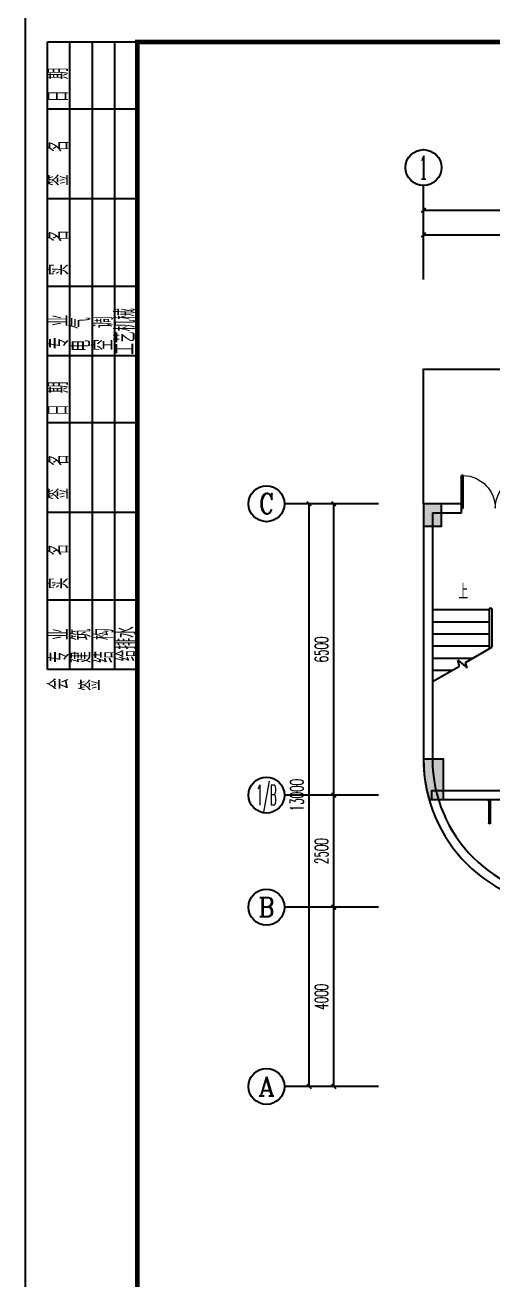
# Model space of a CAD drawing. Extents: x -1254782 to -617813, y -619975 to -323764.
# Drawn here: x -924923 to -914496, y -366247 to -338252 of the extents above; entities that cross this region are included whole.
import ezdxf
from ezdxf.enums import TextEntityAlignment as Align

# ---------------------------------------------------------------- set-up
doc = ezdxf.new("R2010")
doc.units = 0
doc.header["$LTSCALE"] = 1000
doc.header["$MEASUREMENT"] = 0
for name, color, linetype in [('4', 4, 'Continuous'), ('9', 9, 'Continuous'), ('A_EQPM_TACC(洁具)', 8, 'Continuous'), ('AXIS', 3, 'Continuous'), ('AXIS_TEXT', 7, 'Continuous'), ('DIM_SYMB', 3, 'Continuous'), ('PUB_TITLE', 4, 'Continuous'), ('STAIR', 2, 'Continuous'), ('WALL', 7, 'Continuous'), ('WINDOW', 4, 'Continuous'), ('框', 130, 'Continuous')]:
    doc.layers.add(name, color=color, linetype=linetype)
doc.styles.add('_TCH_AXIS', font='COMPLEX', dxfattribs={"bigfont": 'GBCBIG'})
doc.styles.add('_TCH_DIM', font='SIMPLEX.shx', dxfattribs={"width": 0.8, "bigfont": 'GBCBIG.shx'})
doc.styles.add('_TCH_DIM_T3', font='SIMPLEX.shx', dxfattribs={"width": 0.564706, "bigfont": 'GBCBIG.shx'})
doc.styles.add('COMPLEX', font='COMPLEX')
doc.dimstyles.new('_TCH_ARCH&&100', dxfattribs={"dimtxt": 297.5, "dimasz": 100, "dimexe": 250, "dimexo": 300, "dimgap": 126.25, "dimtad": 1, "dimdec": 0, "dimzin": 0, "dimdsep": 46, "dimtxsty": '_TCH_DIM_T3', "dimblk": 'ARCHTICK', "dimcen": 0.09, "dimclrt": 7, "dimazin": 2, "dimtfac": 1, "dimtdec": 0, "dimtix": 1, "dimtmove": 2, "dimatfit": 3, "dimfxl": 1, "dimtolj": 1, "dimtzin": 0, "dimarcsym": 0})

# ---------------------------------------------------------------- blocks, each defined once
blk = doc.blocks.new('A$C66D56BDA')
at = {"layer": '9'}
blk.add_hatch(color=256, dxfattribs=at).paths.add_polyline_path([(0, 100), (400, 100), (400, 600), (0, 600)])
h = blk.add_hatch(color=256, dxfattribs=at)
edge = h.paths.add_edge_path()
edge.add_line((125, -6000), (448, -6000))
edge.add_line((448, -6000), (448, -5100))
edge.add_line((448, -5100), (0, -5100))
edge.add_arc((3300, -5100), 3300, 180, 195.8266)
at = {"layer": 'WALL'}
blk.add_lwpolyline([(0, 100), (400, 100), (400, 600), (0, 600)], close=True, dxfattribs=at)
blk.add_lwpolyline([(125, -6000), (448, -6000), (448, -5100), (0, -5100, 0.069167), (125, -6000, -0.123047)], format="xyb", dxfattribs=at)
blk = doc.blocks.new('$lvtry$00000208')
at = {"color": 0, "ltscale": 100}
for p, q in [((200, -165, 0), (-200, -165, 0)), ((185, -192, 0), (-185, -192, 0))]:
    blk.add_line(p, q, dxfattribs=at)
at = {"elevation": 0}
blk.add_lwpolyline([(186, -199, -0.296302), (200, -165, 0.414214), (225, -140), (225, -25, 0.414214), (200, 0), (-200, 0, 0.414214), (-225, -25), (-225, -140, 0.413282), (-200, -165, -0.238932), (-185, -192), (-186, -208), (-186, -232), (-185, -282), (-184, -322), (-182, -348), (-180, -374), (-176, -409), (-172, -439), (-168, -459), (-163, -482), (-147, -538), (-129, -583, 0.10752), (-88, -643, 0.100512), (-43, -668), (0, -680), (35, -671), (67, -658), (94, -637), (115, -610), (132, -576), (145, -543), (159, -496), (177, -405), (179, -383), (182, -346), (185, -285)], format="xyb", close=True, dxfattribs=at)
blk.add_lwpolyline([(186, -202), (186, -199)], dxfattribs=at)
at = {"color": 0, "ltscale": 100}
for points in [[(-181, -191, 0), (-181, -230, 0), (-181, -261, 0), (-179, -322, 0), (-177, -353, 0), (-171, -414, 0), (-166, -444, 0), (-156, -490, 0), (-152, -505, 0), (-145, -528, 0), (-143, -535, 0), (-139, -546, 0), (-137, -550, 0), (-135, -558, 0), (-133, -562, 0), (-129, -573, 0), (-125, -580, 0), (-118, -594, 0), (-115, -601, 0), (-106, -614, 0), (-102, -620, 0), (-93, -632, 0), (-87, -637, 0), (-79, -644, 0), (-76, -646, 0), (-71, -650, 0), (-67, -652, 0), (-61, -655, 0), (-58, -657, 0), (-51, -660, 0), (-48, -661, 0), (-37, -665, 0), (-30, -667, 0), (-14, -671, 0), (-7, -673, 0), (1, -675, 0)], [(181, -191, 0), (181, -230, 0), (181, -261, 0), (179, -322, 0), (177, -353, 0), (171, -414, 0), (166, -444, 0), (156, -490, 0), (152, -505, 0), (145, -528, 0), (143, -535, 0), (139, -546, 0), (137, -550, 0), (135, -558, 0), (133, -562, 0), (129, -573, 0), (125, -580, 0), (118, -594, 0), (115, -601, 0), (106, -614, 0), (102, -620, 0), (93, -632, 0), (87, -637, 0), (79, -644, 0), (76, -646, 0), (71, -650, 0), (67, -652, 0), (61, -655, 0), (58, -657, 0), (51, -660, 0), (48, -661, 0), (37, -665, 0), (30, -667, 0), (14, -671, 0), (7, -673, 0), (-1, -675, 0)]]:
    blk.add_open_spline(points, degree=3, knots=[0, 0, 0, 0, 92.762674, 92.762674, 185.525347, 185.525347, 278.288021, 278.288021, 324.669358, 324.669358, 347.860026, 347.860026, 359.45536, 359.45536, 371.050694, 371.050694, 394.241363, 394.241363, 417.432031, 417.432031, 440.6227, 440.6227, 463.813368, 463.813368, 475.408702, 475.408702, 487.004036, 487.004036, 498.599371, 498.599371, 510.194705, 510.194705, 533.385373, 533.385373, 556.576042, 556.576042, 556.576042, 556.576042], dxfattribs=at)
at = {"color": 0}
for p in [(-129, -83, 0), (-1, -421, 0)]:
    blk.add_point(p, dxfattribs=at)
blk = doc.blocks.new('A$C28C46A41')
at = {"layer": 'A_EQPM_TACC(洁具)'}
for p, q in [((17, -25), (523, -25)), ((17, -55), (523, -55)), ((17, -988), (523, -988)), ((17, -1018), (523, -1018))]:
    blk.add_line(p, q, dxfattribs=at)
for points in [[(0, -8), (17, -8), (17, -72), (0, -72)], [(0, -970), (17, -970), (17, -1035), (0, -1035)]]:
    blk.add_lwpolyline(points, dxfattribs=at)
for centre in [(523, -40), (523, -1003)]:
    blk.add_arc(centre, 15, 270, 90.0004, dxfattribs=at)
at = {"layer": 'A_EQPM_TACC(洁具)', "xscale": -0.9000000000000001, "yscale": 0.9000000000000001, "zscale": 0.9000000000000005, "rotation": 90}
blk.add_blockref('$lvtry$00000208', (0, -502, 0), dxfattribs=at)
blk = doc.blocks.new('$DorLib2D$00000002')
for p, q in [((-0.5, 0), (-0.5, 0.4875)), ((-0.475, 0.4875), (-0.5, 0.4875)), ((-0.475, 0), (-0.475, 0.4875)), ((0.475, 0), (0.475, 0.4875)), ((0.475, 0.4875), (0.5, 0.4875)), ((0.5, 0), (0.5, 0.4875)), ((-0.5, 0), (-0.475, 0)), ((0.5, 0), (0.475, 0))]:
    blk.add_line(p, q)
at = {"lineweight": 13}
for centre, start, end in [((-0.4875, 0), 0, 88.53072), ((0.4875, 0), 91.46928, 180)]:
    blk.add_arc(centre, 0.4875, start, end, dxfattribs=at)
blk = doc.blocks.new('_ArchTick')
at = {"color": 0, "linetype": 'ByBlock', "const_width": 0.4}
blk.add_lwpolyline([(-0.5, -0.5), (0.5, 0.5)], dxfattribs=at)
blk = doc.blocks.new('*D189')
at = {"layer": 'AXIS', "color": 0, "lineweight": -2, "transparency": 16777216}
for p, q in [((3900, 25700), (3900, 27200)), ((34600, 25700), (34600, 27200)), ((3900, 26950), (34600, 26950))]:
    blk.add_line(p, q, dxfattribs=at)
at = {"layer": 'Defpoints', "color": 0, "transparency": 16777216}
for p in [(34600, 26950), (3900, 25400), (34600, 25400)]:
    blk.add_point(p, dxfattribs=at)
at = {"layer": 'AXIS', "color": 0, "lineweight": -2, "transparency": 16777216, "xscale": 100, "yscale": 100, "zscale": 100, "rotation": 180}
blk.add_blockref('_ArchTick', (3900, 26950), dxfattribs=at)
at = {"layer": 'AXIS', "color": 0, "lineweight": -2, "transparency": 16777216, "xscale": 100, "yscale": 100, "zscale": 100}
blk.add_blockref('_ArchTick', (34600, 26950), dxfattribs=at)
at = {"layer": 'AXIS', "color": 7, "transparency": 16777216, "insert": (19250, 27225), "char_height": 297.5, "attachment_point": 5, "style": '_TCH_DIM_T3'}
blk.add_mtext('\\A1;30700', dxfattribs=at)
blk = doc.blocks.new('*D190')
at = {"layer": 'AXIS', "color": 0, "lineweight": -2, "transparency": 16777216}
for p, q in [((3900, 25700), (3900, 26650)), ((10500, 25700), (10500, 26650)), ((3900, 26400), (10500, 26400))]:
    blk.add_line(p, q, dxfattribs=at)
at = {"layer": 'Defpoints', "color": 0, "transparency": 16777216}
for p in [(10500, 26400), (3900, 25400), (10500, 25400)]:
    blk.add_point(p, dxfattribs=at)
at = {"layer": 'AXIS', "color": 0, "lineweight": -2, "transparency": 16777216, "xscale": 100, "yscale": 100, "zscale": 100, "rotation": 180}
blk.add_blockref('_ArchTick', (3900, 26400), dxfattribs=at)
at = {"layer": 'AXIS', "color": 0, "lineweight": -2, "transparency": 16777216, "xscale": 100, "yscale": 100, "zscale": 100}
blk.add_blockref('_ArchTick', (10500, 26400), dxfattribs=at)
at = {"layer": 'AXIS', "color": 7, "transparency": 16777216, "insert": (7200, 26675), "char_height": 297.5, "attachment_point": 5, "style": '_TCH_DIM_T3'}
blk.add_mtext('\\A1;6600', dxfattribs=at)
blk = doc.blocks.new('_AXISO')
blk.add_circle((0, 0), 0.5)
at = {"layer": 'AXIS_TEXT', "style": 'COMPLEX', "width": 1.041667}
blk.add_attdef('A', text='', height=0.56, dxfattribs=at).set_placement((-0.25, -0.28), (0.25, -0.28), align=Align.FIT)
blk = doc.blocks.new('*D195')
at = {"layer": 'AXIS', "color": 0, "lineweight": -2, "transparency": 16777216}
for p, q in [((2600, 20400), (1100, 20400)), ((1350, 7400), (1350, 20400)), ((2600, 7400), (1100, 7400))]:
    blk.add_line(p, q, dxfattribs=at)
at = {"layer": 'Defpoints', "color": 0, "transparency": 16777216}
for p in [(1350, 20400), (2900, 20400), (2900, 7400)]:
    blk.add_point(p, dxfattribs=at)
at = {"layer": 'AXIS', "color": 0, "lineweight": -2, "transparency": 16777216, "xscale": 100, "yscale": 100, "zscale": 100}
for p, rotation in [((1350, 20400), 90), ((1350, 7400), 270)]:
    blk.add_blockref('_ArchTick', p, dxfattribs=dict(at, rotation=rotation))
at = {"layer": 'AXIS', "color": 7, "transparency": 16777216, "insert": (1075, 13900), "char_height": 297.5, "attachment_point": 5, "rotation": 90, "style": '_TCH_DIM_T3'}
blk.add_mtext('\\A1;13000', dxfattribs=at)
blk = doc.blocks.new('*D196')
at = {"layer": 'AXIS', "color": 0, "lineweight": -2, "transparency": 16777216}
for p, q in [((2600, 11400), (1650, 11400)), ((1900, 7400), (1900, 11400)), ((2600, 7400), (1650, 7400))]:
    blk.add_line(p, q, dxfattribs=at)
at = {"layer": 'Defpoints', "color": 0, "transparency": 16777216}
for p in [(1900, 11400), (2900, 11400), (2900, 7400)]:
    blk.add_point(p, dxfattribs=at)
at = {"layer": 'AXIS', "color": 0, "lineweight": -2, "transparency": 16777216, "xscale": 100, "yscale": 100, "zscale": 100}
for p, rotation in [((1900, 11400), 90), ((1900, 7400), 270)]:
    blk.add_blockref('_ArchTick', p, dxfattribs=dict(at, rotation=rotation))
at = {"layer": 'AXIS', "color": 7, "transparency": 16777216, "insert": (1625, 9400), "char_height": 297.5, "attachment_point": 5, "rotation": 90, "style": '_TCH_DIM_T3'}
blk.add_mtext('\\A1;4000', dxfattribs=at)
blk = doc.blocks.new('*D197')
at = {"layer": 'AXIS', "color": 0, "lineweight": -2, "transparency": 16777216}
for p, q in [((2600, 13900), (1650, 13900)), ((1900, 11400), (1900, 13900)), ((2600, 11400), (1650, 11400))]:
    blk.add_line(p, q, dxfattribs=at)
at = {"layer": 'Defpoints', "color": 0, "transparency": 16777216}
for p in [(1900, 13900), (2900, 13900), (2900, 11400)]:
    blk.add_point(p, dxfattribs=at)
at = {"layer": 'AXIS', "color": 0, "lineweight": -2, "transparency": 16777216, "xscale": 100, "yscale": 100, "zscale": 100}
for p, rotation in [((1900, 13900), 90), ((1900, 11400), 270)]:
    blk.add_blockref('_ArchTick', p, dxfattribs=dict(at, rotation=rotation))
at = {"layer": 'AXIS', "color": 7, "transparency": 16777216, "insert": (1625, 12650), "char_height": 297.5, "attachment_point": 5, "rotation": 90, "style": '_TCH_DIM_T3'}
blk.add_mtext('\\A1;2500', dxfattribs=at)
blk = doc.blocks.new('*D198')
at = {"layer": 'AXIS', "color": 0, "lineweight": -2, "transparency": 16777216}
for p, q in [((2600, 20400), (1650, 20400)), ((1900, 13900), (1900, 20400)), ((2600, 13900), (1650, 13900))]:
    blk.add_line(p, q, dxfattribs=at)
at = {"layer": 'Defpoints', "color": 0, "transparency": 16777216}
for p in [(1900, 20400), (2900, 20400), (2900, 13900)]:
    blk.add_point(p, dxfattribs=at)
at = {"layer": 'AXIS', "color": 0, "lineweight": -2, "transparency": 16777216, "xscale": 100, "yscale": 100, "zscale": 100}
for p, rotation in [((1900, 20400), 90), ((1900, 13900), 270)]:
    blk.add_blockref('_ArchTick', p, dxfattribs=dict(at, rotation=rotation))
at = {"layer": 'AXIS', "color": 7, "transparency": 16777216, "insert": (1625, 17150), "char_height": 297.5, "attachment_point": 5, "rotation": 90, "style": '_TCH_DIM_T3'}
blk.add_mtext('\\A1;6500', dxfattribs=at)
blk = doc.blocks.new('A$C29A34EED')
at = {"layer": '框'}
for p, q in [((0, 461), (0, 14461)), ((0, 14461), (2000, 14461)), ((500, 461), (500, 14461)), ((1000, 461), (1000, 14461)), ((1500, 461), (1500, 14461)), ((2000, 461), (2000, 14461)), ((2000, 12961), (0, 12961)), ((2000, 10961), (0, 10961)), ((2000, 9005), (0, 9005)), ((2000, 7461), (0, 7461)), ((2000, 5961), (0, 5961)), ((2000, 3961), (0, 3961)), ((2000, 2005), (0, 2005)), ((2000, 461), (0, 461))]:
    blk.add_line(p, q, dxfattribs=at)
at = {"layer": '框', "style": '_TCH_DIM', "width": 0.8}
for s, p in [('日 期', (462, 13120)), ('签  名', (466, 11253)), ('实  名', (466, 9253)), ('工艺机械', (1953, 7486)), ('专 业', (472, 7613)), ('电 气', (957, 7555)), ('空 调', (1460, 7573)), ('日 期', (462, 6120)), ('签  名', (466, 4253)), ('实  名', (466, 2253)), ('给排水', (1970, 645)), ('专 业', (480, 613)), ('建 筑', (967, 607)), ('结 构', (1470, 612)), ('会', (470, 12)), ('签', (1174, -12))]:
    blk.add_text(s, height=450, rotation=90, dxfattribs=at).set_placement(p)
blk = doc.blocks.new('A$C7517252D')
at = {"layer": '4'}
blk.add_blockref('A$C29A34EED', (0, 26072), dxfattribs=at)
blk = doc.blocks.new('A$C5C227325')
at = {"layer": '4'}
blk.add_lwpolyline([(3900, 20400), (3900, 23400), (10500, 23400), (10500, 20400)], dxfattribs=at)
at = {"layer": 'AXIS'}
for p, q in [((3900, 25400), (3900, 27500)), ((2900, 20400), (800, 20400)), ((2900, 13900), (800, 13900)), ((2900, 11400), (800, 11400)), ((2900, 7400), (800, 7400))]:
    blk.add_line(p, q, dxfattribs=at)
at = {"layer": 'DIM_SYMB'}
blk.add_lwpolyline([(4762.5, 18165, 0, 0, 0), (4762.5, 17250, 80, 0, 0), (4762.5, 16950, 0, 0, 0)], format="xyseb", dxfattribs=at)
at = {"layer": 'STAIR'}
for p, q in [((4100, 18030), (4100, 16432.5)), ((5365, 18030), (4100, 18030)), ((5365, 18060), (5365, 17162.9)), ((5425, 18060), (5365, 18060)), ((5425, 18060), (5425, 17197.5)), ((5425, 18030), (5425, 17197.5)), ((5365, 17760), (4100, 17760)), ((5365, 17490), (4100, 17490)), ((5365, 17220), (4100, 17220)), ((4840.3, 16859.9), (5425, 17197.5)), ((4996.3, 16950), (4100, 16950)), ((4702, 16780.1), (4667, 16910.5)), ((4667, 16910.5), (4873.1, 16737.6)), ((4873.1, 16737.6), (4840.3, 16859.9)), ((4100, 16432.5), (4702, 16780.1)), ((4528.7, 16680), (4100, 16680))]:
    blk.add_line(p, q, dxfattribs=at)
at = {"layer": 'WALL'}
for p, q in [((3900, 20400), (3900, 14700)), ((4750, 20400), (3900, 20400)), ((4100, 20200), (4100, 14700)), ((4100, 20200), (4750, 20200)), ((4750, 20200), (4750, 20400)), ((4077.5, 14000), (6900, 14000)), ((4077.5, 14000), (4077.5, 13800)), ((4077.5, 13800), (7000, 13800))]:
    blk.add_line(p, q, dxfattribs=at)
for radius in [3300, 3100]:
    blk.add_arc((7200, 14700), radius, 180, 270, dxfattribs=at)
blk.add_blockref('A$C66D56BDA', (3900, 19800))
at = {"layer": 'A_EQPM_TACC(洁具)', "xscale": -1, "rotation": 90}
blk.add_blockref('A$C28C46A41', (5332.8, 13800), dxfattribs=at)
at = {"layer": 'AXIS'}
ref = blk.add_blockref('_AXISO', (3900, 27900), dxfattribs=dict(at, xscale=800, yscale=800, zscale=800))
ref.add_attrib('A', '1', dxfattribs={"layer": 'AXIS_TEXT', "height": 514.7, "style": '_TCH_AXIS'}).set_placement((3789.7, 27642.6), (4010.3, 27642.6), align=Align.FIT)
ref = blk.add_blockref('_AXISO', (400, 20400), dxfattribs=dict(at, xscale=800, yscale=800, zscale=800))
ref.add_attrib('A', 'C', dxfattribs={"layer": 'AXIS_TEXT', "height": 455.7, "style": '_TCH_AXIS'}).set_placement((237.3, 20172.2), (562.7, 20172.2), align=Align.FIT)
ref = blk.add_blockref('_AXISO', (400, 13900), dxfattribs=dict(at, xscale=800, yscale=800, zscale=800))
ref.add_attrib('A', '1/B', dxfattribs={"layer": 'AXIS_TEXT', "height": 452.55, "style": '_TCH_AXIS', "width": 0.388889}).set_placement((173.7, 13673.7), (626.3, 13673.7), align=Align.FIT)
ref = blk.add_blockref('_AXISO', (400, 11400), dxfattribs=dict(at, xscale=800, yscale=800, zscale=800))
ref.add_attrib('A', 'B', dxfattribs={"layer": 'AXIS_TEXT', "height": 435.3, "style": '_TCH_AXIS'}).set_placement((223.8, 11182.4), (576.2, 11182.4), align=Align.FIT)
ref = blk.add_blockref('_AXISO', (400, 7400), dxfattribs=dict(at, xscale=800, yscale=800, zscale=800))
ref.add_attrib('A', 'A', dxfattribs={"layer": 'AXIS_TEXT', "height": 425.2, "style": '_TCH_AXIS'}).set_placement((217.8, 7187.4), (582.2, 7187.4), align=Align.FIT)
at = {"layer": 'WINDOW', "xscale": -1500, "yscale": 1500, "zscale": -1500}
blk.add_blockref('$DorLib2D$00000002', (5500, 20300), dxfattribs=at)
at = {"layer": 'DIM_SYMB', "color": 7, "style": '_TCH_DIM', "width": 0.8}
blk.add_text('上', height=337.6, dxfattribs=at).set_placement((4679.1, 18270))
at = {"layer": 'AXIS'}
for p1, p2, distance, picture, middle in [((3900, 25400), (34600, 25400), 1550, '*D189', (19250, 27225)), ((3900, 25400), (10500, 25400), 1000, '*D190', (7200, 26675)), ((2900, 7400), (2900, 20400), 1550, '*D195', (1075, 13900)), ((2900, 13900), (2900, 20400), 1000, '*D198', (1625, 17150)), ((2900, 11400), (2900, 13900), 1000, '*D197', (1625, 12650)), ((2900, 7400), (2900, 11400), 1000, '*D196', (1625, 9400))]:
    dim = blk.add_aligned_dim(p1=p1, p2=p2, distance=distance, dimstyle='_TCH_ARCH&&100', dxfattribs=at)
    dim.commit()
    dim.dimension.update_dxf_attribs({"geometry": picture, "text_midpoint": middle})

msp = doc.modelspace()

# ---------------------------------------------------------------- linework, layer by layer
at = {"layer": 'PUB_TITLE'}
msp.add_lwpolyline([(-924923.1, -379628.7), (-865523.1, -379628.7), (-865523.1, -337628.7), (-924923.1, -337628.7)], close=True, dxfattribs=at)
at = {"layer": 'PUB_TITLE', "const_width": 100}
msp.add_lwpolyline([(-922423.1, -378628.7), (-866523.1, -378628.7), (-866523.1, -338628.7), (-922423.1, -338628.7)], close=True, dxfattribs=at)

# ---------------------------------------------------------------- block references
at = {"layer": '4'}
msp.add_blockref('A$C7517252D', (-924423.1, -379161.3), dxfattribs=at)
at = {"layer": '9'}
msp.add_blockref('A$C5C227325', (-919943.4, -369330.7), dxfattribs=at)

doc.saveas('drawing.dxf')
